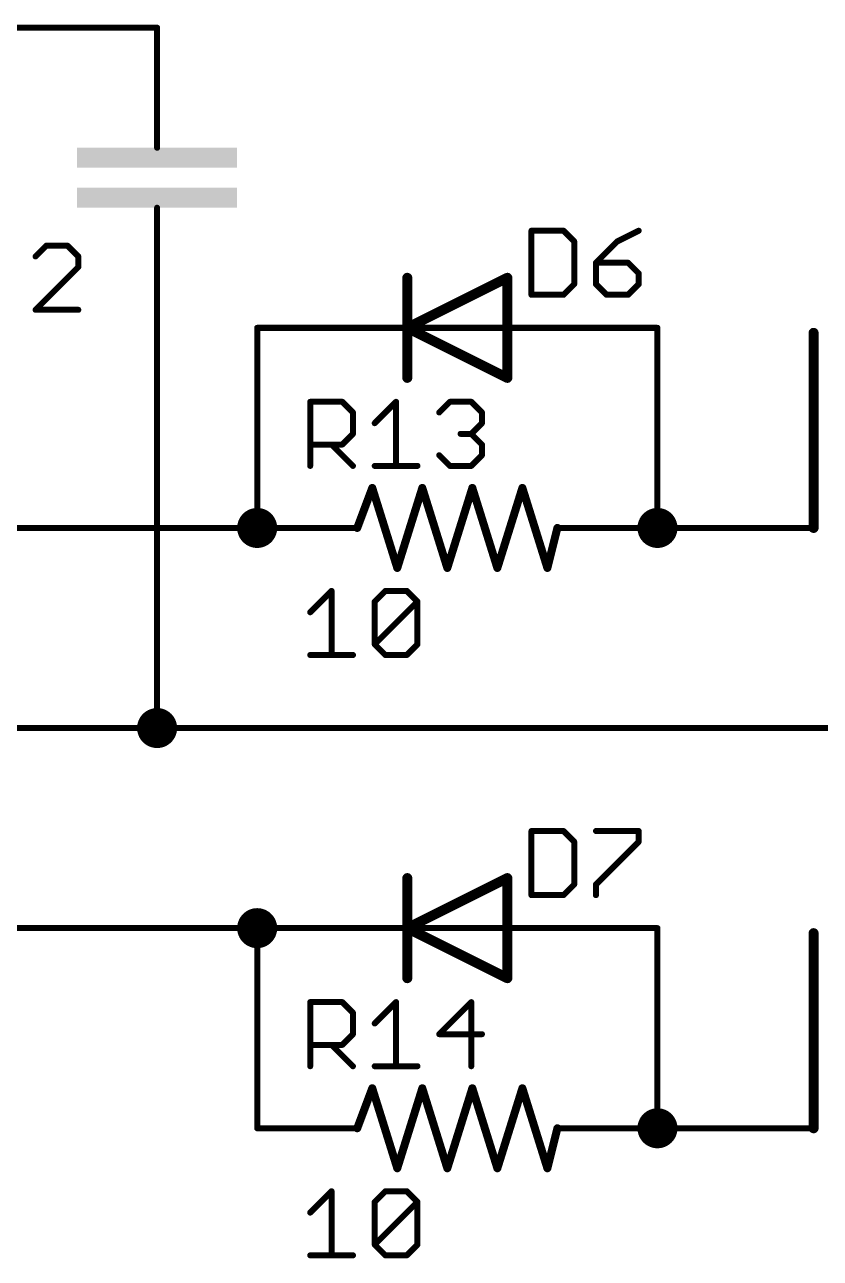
# Model space of a CAD drawing. Extents: x -40 to 215, y -109 to 87.
# Drawn here: x 118.56 to 138.75, y 47.5 to 78.82 of the extents above; entities that cross this region are included whole.
import ezdxf

# ---------------------------------------------------------------- set-up
doc = ezdxf.new("R2010")
doc.units = 0
for name, color, linetype in [('91', 94, 'CONTINUOUS'), ('94', 14, 'CONTINUOUS'), ('95', 251, 'CONTINUOUS'), ('96', 251, 'CONTINUOUS')]:
    doc.layers.add(name, color=color, linetype=linetype)

# ---------------------------------------------------------------- blocks, each defined once
blk = doc.blocks.new('RECT')
blk.add_solid([(-0.5, -0.5), (0.5, -0.5), (-0.5, 0.5), (0.5, 0.5)])

msp = doc.modelspace()

# ---------------------------------------------------------------- linework, layer by layer
at = {"layer": '91', "const_width": 0.1524}
for points in [[(116.84, 78.74), (121.92, 78.74)], [(121.92, 71.12), (121.92, 60.96)], [(124.46, 66.04), (124.46, 71.12)], [(127, 71.12), (124.46, 71.12)], [(134.62, 71.12), (132.08, 71.12)], [(134.62, 71.12), (134.62, 66.04)], [(116.84, 66.04), (124.46, 66.04)], [(137.16, 66.04), (134.62, 66.04)], [(116.84, 60.96), (121.92, 60.96)], [(121.92, 60.96), (142.24, 60.96)], [(124.46, 55.88), (116.84, 55.88)], [(124.46, 50.8), (124.46, 55.88)], [(124.46, 55.88), (127, 55.88)], [(132.08, 55.88), (134.62, 55.88)], [(134.62, 50.8), (134.62, 55.88)], [(137.16, 50.8), (134.62, 50.8)]]:
    msp.add_lwpolyline(points, dxfattribs=at)
at = {"layer": '91'}
for points, const_width in [([(121.92, 78.7019, 1), (121.92, 78.7781)], 0.0762), ([(121.9581, 71.12, 1), (121.8819, 71.12)], 0.0762), ([(124.4981, 71.12, 1), (124.4219, 71.12)], 0.0762), ([(124.46, 71.1581, 1), (124.46, 71.0819)], 0.0762), ([(127, 71.0819, 1), (127, 71.1581)], 0.0762), ([(132.08, 71.1581, 1), (132.08, 71.0819)], 0.0762), ([(134.6581, 71.12, 1), (134.5819, 71.12)], 0.0762), ([(134.62, 71.0819, 1), (134.62, 71.1581)], 0.0762), ([(124.46, 65.786, 1), (124.46, 66.294, 1), (124.46, 65.786)], 0.508), ([(134.62, 65.786, 1), (134.62, 66.294, 1), (134.62, 65.786)], 0.508), ([(124.46, 66.0019, 1), (124.46, 66.0781)], 0.0762), ([(134.62, 66.0781, 1), (134.62, 66.0019)], 0.0762), ([(137.16, 66.0019, 1), (137.16, 66.0781)], 0.0762), ([(124.4219, 66.04, 1), (124.4981, 66.04)], 0.0762), ([(134.5819, 66.04, 1), (134.6581, 66.04)], 0.0762), ([(121.92, 60.706, 1), (121.92, 61.214, 1), (121.92, 60.706)], 0.508), ([(121.92, 60.9981, 1), (121.92, 60.9219)], 0.0762), ([(121.8819, 60.96, 1), (121.9581, 60.96)], 0.0762), ([(121.92, 60.9219, 1), (121.92, 60.9981)], 0.0762), ([(124.46, 55.626, 1), (124.46, 56.134, 1), (124.46, 55.626)], 0.508), ([(124.4981, 55.88, 1), (124.4219, 55.88)], 0.0762), ([(124.46, 55.9181, 1), (124.46, 55.8419)], 0.0762), ([(124.46, 55.8419, 1), (124.46, 55.9181)], 0.0762), ([(127, 55.8419, 1), (127, 55.9181)], 0.0762), ([(132.08, 55.9181, 1), (132.08, 55.8419)], 0.0762), ([(134.6581, 55.88, 1), (134.5819, 55.88)], 0.0762), ([(134.62, 55.8419, 1), (134.62, 55.9181)], 0.0762), ([(134.62, 50.546, 1), (134.62, 51.054, 1), (134.62, 50.546)], 0.508), ([(124.4219, 50.8, 1), (124.4981, 50.8)], 0.0762), ([(134.62, 50.8381, 1), (134.62, 50.7619)], 0.0762), ([(134.5819, 50.8, 1), (134.6581, 50.8)], 0.0762), ([(137.16, 50.7619, 1), (137.16, 50.8381)], 0.0762)]:
    msp.add_lwpolyline(points, format="xyb", dxfattribs=dict(at, const_width=const_width))
at = {"layer": '94'}
for points, const_width in [([(121.92, 78.74), (121.92, 76.2)], 0.1524), ([(121.92, 76.2), (121.92, 75.692)], 0.1524), ([(121.92, 73.66), (121.92, 74.168)], 0.1524), ([(121.92, 71.12), (121.92, 73.66)], 0.1524), ([(130.81, 72.39), (128.27, 71.12)], 0.254), ([(128.27, 71.12), (128.27, 72.39)], 0.254), ([(130.81, 69.85), (130.81, 72.39)], 0.254), ([(127, 71.12), (129.54, 71.12)], 0.1524), ([(128.27, 71.12), (130.81, 69.85)], 0.254), ([(128.27, 69.85), (128.27, 71.12)], 0.254), ([(132.08, 71.12), (129.54, 71.12)], 0.1524), ([(138.5824, 70.993), (138.5824, 66.04)], 0.254), ([(127, 66.04), (127.381, 67.056)], 0.2032), ([(127.381, 67.056), (128.016, 65.024)], 0.2032), ([(128.016, 65.024), (128.651, 67.056)], 0.2032), ([(128.651, 67.056), (129.286, 65.024)], 0.2032), ([(129.286, 65.024), (129.921, 67.056)], 0.2032), ([(129.921, 67.056), (130.556, 65.024)], 0.2032), ([(130.556, 65.024), (131.191, 67.056)], 0.2032), ([(131.191, 67.056), (131.826, 65.024)], 0.2032), ([(124.46, 66.04), (127, 66.04)], 0.1524), ([(131.826, 65.024), (132.08, 66.04)], 0.2032), ([(134.62, 66.04), (132.08, 66.04)], 0.1524), ([(138.5824, 66.04), (137.16, 66.04)], 0.1524), ([(130.81, 57.15), (128.27, 55.88)], 0.254), ([(128.27, 55.88), (128.27, 57.15)], 0.254), ([(130.81, 54.61), (130.81, 57.15)], 0.254), ([(127, 55.88), (129.54, 55.88)], 0.1524), ([(128.27, 55.88), (130.81, 54.61)], 0.254), ([(128.27, 54.61), (128.27, 55.88)], 0.254), ([(132.08, 55.88), (129.54, 55.88)], 0.1524), ([(138.5824, 55.753), (138.5824, 50.8)], 0.254), ([(127, 50.8), (127.381, 51.816)], 0.2032), ([(127.381, 51.816), (128.016, 49.784)], 0.2032), ([(128.016, 49.784), (128.651, 51.816)], 0.2032), ([(128.651, 51.816), (129.286, 49.784)], 0.2032), ([(129.286, 49.784), (129.921, 51.816)], 0.2032), ([(129.921, 51.816), (130.556, 49.784)], 0.2032), ([(130.556, 49.784), (131.191, 51.816)], 0.2032), ([(131.191, 51.816), (131.826, 49.784)], 0.2032), ([(124.46, 50.8), (127, 50.8)], 0.1524), ([(131.826, 49.784), (132.08, 50.8)], 0.2032), ([(134.62, 50.8), (132.08, 50.8)], 0.1524), ([(138.5824, 50.8), (137.16, 50.8)], 0.1524)]:
    msp.add_lwpolyline(points, dxfattribs=dict(at, const_width=const_width))
for points, const_width in [([(121.9581, 78.74, 1), (121.8819, 78.74)], 0.0762), ([(121.9581, 76.2, 1), (121.8819, 76.2)], 0.0762), ([(121.8819, 76.2, 1), (121.9581, 76.2)], 0.0762), ([(121.8819, 75.692, 1), (121.9581, 75.692)], 0.0762), ([(121.9581, 74.168, 1), (121.8819, 74.168)], 0.0762), ([(121.9581, 73.66, 1), (121.8819, 73.66)], 0.0762), ([(121.8819, 73.66, 1), (121.9581, 73.66)], 0.0762), ([(128.3335, 72.39, 1), (128.2065, 72.39)], 0.127), ([(130.8735, 72.39, 1), (130.7465, 72.39)], 0.127), ([(130.8384, 72.3332, 1), (130.7816, 72.4468)], 0.127), ([(121.8819, 71.12, 1), (121.9581, 71.12)], 0.0762), ([(127, 71.1581, 1), (127, 71.0819)], 0.0762), ([(128.2984, 71.1768, 1), (128.2416, 71.0632)], 0.127), ([(128.3335, 71.12, 1), (128.2065, 71.12)], 0.127), ([(128.2416, 71.1768, 1), (128.2984, 71.0632)], 0.127), ([(128.2065, 71.12, 1), (128.3335, 71.12)], 0.127), ([(129.54, 71.1581, 1), (129.54, 71.0819)], 0.0762), ([(129.54, 71.0819, 1), (129.54, 71.1581)], 0.0762), ([(132.08, 71.0819, 1), (132.08, 71.1581)], 0.0762), ([(138.6459, 70.993, 1), (138.5189, 70.993)], 0.127), ([(128.2065, 69.85, 1), (128.3335, 69.85)], 0.127), ([(130.7465, 69.85, 1), (130.8735, 69.85)], 0.127), ([(130.7816, 69.7932, 1), (130.8384, 69.9068)], 0.127), ([(127.4295, 67.0712, 1), (127.3325, 67.0408)], 0.1016), ([(127.4286, 67.0382, 1), (127.3334, 67.0738)], 0.1016), ([(128.6995, 67.0712, 1), (128.6025, 67.0408)], 0.1016), ([(128.6995, 67.0408, 1), (128.6025, 67.0712)], 0.1016), ([(129.9695, 67.0712, 1), (129.8725, 67.0408)], 0.1016), ([(129.9695, 67.0408, 1), (129.8725, 67.0712)], 0.1016), ([(131.2395, 67.0712, 1), (131.1425, 67.0408)], 0.1016), ([(131.2395, 67.0408, 1), (131.1425, 67.0712)], 0.1016), ([(124.46, 66.0781, 1), (124.46, 66.0019)], 0.0762), ([(126.9524, 66.0578, 1), (127.0476, 66.0222)], 0.1016), ([(127, 66.0019, 1), (127, 66.0781)], 0.0762), ([(132.1293, 66.0277, 1), (132.0307, 66.0523)], 0.1016), ([(132.08, 66.0781, 1), (132.08, 66.0019)], 0.0762), ([(134.62, 66.0019, 1), (134.62, 66.0781)], 0.0762), ([(137.16, 66.0781, 1), (137.16, 66.0019)], 0.0762), ([(138.5189, 66.04, 1), (138.6459, 66.04)], 0.127), ([(138.5824, 66.0019, 1), (138.5824, 66.0781)], 0.0762), ([(127.9675, 65.0392, 1), (128.0645, 65.0088)], 0.1016), ([(127.9675, 65.0088, 1), (128.0645, 65.0392)], 0.1016), ([(129.2375, 65.0392, 1), (129.3345, 65.0088)], 0.1016), ([(129.2375, 65.0088, 1), (129.3345, 65.0392)], 0.1016), ([(130.5075, 65.0392, 1), (130.6045, 65.0088)], 0.1016), ([(130.5075, 65.0088, 1), (130.6045, 65.0392)], 0.1016), ([(131.7767, 65.0363, 1), (131.8753, 65.0117)], 0.1016), ([(131.7775, 65.0088, 1), (131.8745, 65.0392)], 0.1016), ([(128.3335, 57.15, 1), (128.2065, 57.15)], 0.127), ([(130.8735, 57.15, 1), (130.7465, 57.15)], 0.127), ([(130.8384, 57.0932, 1), (130.7816, 57.2068)], 0.127), ([(127, 55.9181, 1), (127, 55.8419)], 0.0762), ([(128.2984, 55.9368, 1), (128.2416, 55.8232)], 0.127), ([(128.3335, 55.88, 1), (128.2065, 55.88)], 0.127), ([(128.2416, 55.9368, 1), (128.2984, 55.8232)], 0.127), ([(128.2065, 55.88, 1), (128.3335, 55.88)], 0.127), ([(129.54, 55.9181, 1), (129.54, 55.8419)], 0.0762), ([(129.54, 55.8419, 1), (129.54, 55.9181)], 0.0762), ([(132.08, 55.8419, 1), (132.08, 55.9181)], 0.0762), ([(138.6459, 55.753, 1), (138.5189, 55.753)], 0.127), ([(128.2065, 54.61, 1), (128.3335, 54.61)], 0.127), ([(130.7465, 54.61, 1), (130.8735, 54.61)], 0.127), ([(130.7816, 54.5532, 1), (130.8384, 54.6668)], 0.127), ([(127.4295, 51.8312, 1), (127.3325, 51.8008)], 0.1016), ([(127.4286, 51.7982, 1), (127.3334, 51.8338)], 0.1016), ([(128.6995, 51.8312, 1), (128.6025, 51.8008)], 0.1016), ([(128.6995, 51.8008, 1), (128.6025, 51.8312)], 0.1016), ([(129.9695, 51.8312, 1), (129.8725, 51.8008)], 0.1016), ([(129.9695, 51.8008, 1), (129.8725, 51.8312)], 0.1016), ([(131.2395, 51.8312, 1), (131.1425, 51.8008)], 0.1016), ([(131.2395, 51.8008, 1), (131.1425, 51.8312)], 0.1016), ([(124.46, 50.8381, 1), (124.46, 50.7619)], 0.0762), ([(126.9524, 50.8178, 1), (127.0476, 50.7822)], 0.1016), ([(127, 50.7619, 1), (127, 50.8381)], 0.0762), ([(132.1293, 50.7877, 1), (132.0307, 50.8123)], 0.1016), ([(132.08, 50.8381, 1), (132.08, 50.7619)], 0.0762), ([(134.62, 50.7619, 1), (134.62, 50.8381)], 0.0762), ([(137.16, 50.8381, 1), (137.16, 50.7619)], 0.0762), ([(138.5189, 50.8, 1), (138.6459, 50.8)], 0.127), ([(138.5824, 50.7619, 1), (138.5824, 50.8381)], 0.0762), ([(127.9675, 49.7992, 1), (128.0645, 49.7688)], 0.1016), ([(127.9675, 49.7688, 1), (128.0645, 49.7992)], 0.1016), ([(129.2375, 49.7992, 1), (129.3345, 49.7688)], 0.1016), ([(129.2375, 49.7688, 1), (129.3345, 49.7992)], 0.1016), ([(130.5075, 49.7992, 1), (130.6045, 49.7688)], 0.1016), ([(130.5075, 49.7688, 1), (130.6045, 49.7992)], 0.1016), ([(131.7767, 49.7963, 1), (131.8753, 49.7717)], 0.1016), ([(131.7775, 49.7688, 1), (131.8745, 49.7992)], 0.1016)]:
    msp.add_lwpolyline(points, format="xyb", dxfattribs=dict(at, const_width=const_width))
at = {"layer": '95', "const_width": 0.1524}
for points in [[(131.4219, 73.5852), (131.4219, 71.9582)], [(132.2354, 73.5852), (131.4219, 73.5852)], [(132.5065, 73.314), (132.2354, 73.5852)], [(134.1437, 73.5852), (133.6014, 73.314)], [(132.5065, 72.2294), (132.5065, 73.314)], [(133.6014, 73.314), (133.059, 72.7717)], [(119.1062, 73.2042), (118.835, 72.933)], [(119.6485, 73.2042), (119.1062, 73.2042)], [(119.9197, 72.933), (119.6485, 73.2042)], [(119.9197, 72.6619), (119.9197, 72.933)], [(118.835, 71.5772), (119.9197, 72.6619)], [(133.059, 72.7717), (133.059, 72.2294)], [(133.8725, 72.7717), (133.059, 72.7717)], [(134.1437, 72.5005), (133.8725, 72.7717)], [(134.1437, 72.2294), (134.1437, 72.5005)], [(131.4219, 71.9582), (132.2354, 71.9582)], [(132.2354, 71.9582), (132.5065, 72.2294)], [(133.059, 72.2294), (133.3302, 71.9582)], [(133.3302, 71.9582), (133.8725, 71.9582)], [(133.8725, 71.9582), (134.1437, 72.2294)], [(119.9197, 71.5772), (118.835, 71.5772)], [(125.8062, 67.6148), (125.8062, 69.2418)], [(125.8062, 69.2418), (126.6197, 69.2418)], [(126.6197, 69.2418), (126.8909, 68.9706)], [(127.4434, 68.6995), (127.9857, 69.2418)], [(127.9857, 69.2418), (127.9857, 67.6148)], [(129.0805, 68.9706), (129.3517, 69.2418)], [(129.3517, 69.2418), (129.894, 69.2418)], [(129.894, 69.2418), (130.1652, 68.9706)], [(126.8909, 68.9706), (126.8909, 68.4283)], [(130.1652, 68.9706), (130.1652, 68.6995)], [(130.1652, 68.6995), (129.894, 68.4283)], [(126.8909, 68.4283), (126.6197, 68.1571)], [(129.894, 68.4283), (129.6228, 68.4283)], [(129.894, 68.4283), (130.1652, 68.1571)], [(126.6197, 68.1571), (125.8062, 68.1571)], [(126.3485, 68.1571), (126.8909, 67.6148)], [(129.3517, 67.6148), (129.0805, 67.886)], [(130.1652, 67.886), (129.894, 67.6148)], [(130.1652, 68.1571), (130.1652, 67.886)], [(127.4434, 67.6148), (128.528, 67.6148)], [(129.894, 67.6148), (129.3517, 67.6148)], [(131.4219, 58.3452), (131.4219, 56.7182)], [(132.2354, 58.3452), (131.4219, 58.3452)], [(132.5065, 58.074), (132.2354, 58.3452)], [(133.059, 58.3452), (134.1437, 58.3452)], [(134.1437, 58.3452), (134.1437, 58.074)], [(132.5065, 56.9894), (132.5065, 58.074)], [(134.1437, 58.074), (133.059, 56.9894)], [(132.2354, 56.7182), (132.5065, 56.9894)], [(133.059, 56.9894), (133.059, 56.7182)], [(131.4219, 56.7182), (132.2354, 56.7182)], [(125.8062, 52.3748), (125.8062, 54.0018)], [(125.8062, 54.0018), (126.6197, 54.0018)], [(126.6197, 54.0018), (126.8909, 53.7306)], [(127.4434, 53.4595), (127.9857, 54.0018)], [(127.9857, 54.0018), (127.9857, 52.3748)], [(129.894, 54.0018), (129.0805, 53.1883)], [(129.894, 52.3748), (129.894, 54.0018)], [(126.8909, 53.7306), (126.8909, 53.1883)], [(126.8909, 53.1883), (126.6197, 52.9171)], [(129.0805, 53.1883), (130.1652, 53.1883)], [(126.6197, 52.9171), (125.8062, 52.9171)], [(126.3485, 52.9171), (126.8909, 52.3748)], [(127.4434, 52.3748), (128.528, 52.3748)]]:
    msp.add_lwpolyline(points, dxfattribs=at)
at = {"layer": '95', "const_width": 0.0762}
for points in [[(131.46, 73.5852, 1), (131.3838, 73.5852)], [(131.4219, 73.6233, 1), (131.4219, 73.5471)], [(132.2623, 73.6121, 1), (132.2084, 73.5582)], [(132.2354, 73.5471, 1), (132.2354, 73.6233)], [(134.1607, 73.5511, 1), (134.1267, 73.6193)], [(132.5446, 73.314, 1), (132.4684, 73.314)], [(132.4796, 73.2871, 1), (132.5335, 73.341)], [(133.5843, 73.3481, 1), (133.6184, 73.2799)], [(133.6283, 73.2871, 1), (133.5744, 73.341)], [(118.8081, 72.96, 1), (118.862, 72.9061)], [(119.1062, 73.2423, 1), (119.1062, 73.1661)], [(119.1331, 73.1772, 1), (119.0793, 73.2311)], [(119.6755, 73.2311, 1), (119.6216, 73.1772)], [(119.6485, 73.1661, 1), (119.6485, 73.2423)], [(119.9578, 72.933, 1), (119.8816, 72.933)], [(119.8928, 72.9061, 1), (119.9466, 72.96)], [(119.8816, 72.6619, 1), (119.9578, 72.6619)], [(119.9466, 72.6349, 1), (119.8928, 72.6888)], [(133.0971, 72.7717, 1), (133.0209, 72.7717)], [(133.059, 72.8098, 1), (133.059, 72.7336)], [(133.0321, 72.7986, 1), (133.086, 72.7448)], [(133.8995, 72.7986, 1), (133.8456, 72.7448)], [(133.8725, 72.7336, 1), (133.8725, 72.8098)], [(134.1818, 72.5005, 1), (134.1056, 72.5005)], [(134.1168, 72.4736, 1), (134.1706, 72.5275)], [(131.4219, 71.9963, 1), (131.4219, 71.9201)], [(132.2354, 71.9201, 1), (132.2354, 71.9963)], [(132.4684, 72.2294, 1), (132.5446, 72.2294)], [(132.5335, 72.2024, 1), (132.4796, 72.2563)], [(133.086, 72.2563, 1), (133.0321, 72.2024)], [(133.0209, 72.2294, 1), (133.0971, 72.2294)], [(133.3302, 71.9963, 1), (133.3302, 71.9201)], [(133.8725, 71.9201, 1), (133.8725, 71.9963)], [(134.1056, 72.2294, 1), (134.1818, 72.2294)], [(134.1706, 72.2024, 1), (134.1168, 72.2563)], [(131.3838, 71.9582, 1), (131.46, 71.9582)], [(132.2084, 71.9851, 1), (132.2623, 71.9313)], [(133.3033, 71.9313, 1), (133.3571, 71.9851)], [(133.8456, 71.9851, 1), (133.8995, 71.9313)], [(118.835, 71.6153, 1), (118.835, 71.5391)], [(118.8081, 71.6041, 1), (118.862, 71.5503)], [(119.9197, 71.5391, 1), (119.9197, 71.6153)], [(125.8443, 69.2418, 1), (125.7681, 69.2418)], [(125.8062, 69.2799, 1), (125.8062, 69.2037)], [(126.6466, 69.2687, 1), (126.5928, 69.2148)], [(126.6197, 69.2037, 1), (126.6197, 69.2799)], [(128.0238, 69.2418, 1), (127.9476, 69.2418)], [(128.0126, 69.2148, 1), (127.9587, 69.2687)], [(129.3517, 69.2799, 1), (129.3517, 69.2037)], [(129.3786, 69.2148, 1), (129.3247, 69.2687)], [(129.9209, 69.2687, 1), (129.8671, 69.2148)], [(129.894, 69.2037, 1), (129.894, 69.2799)], [(126.929, 68.9706, 1), (126.8528, 68.9706)], [(126.8639, 68.9437, 1), (126.9178, 68.9976)], [(129.0536, 68.9976, 1), (129.1075, 68.9437)], [(130.2033, 68.9706, 1), (130.1271, 68.9706)], [(130.1382, 68.9437, 1), (130.1921, 68.9976)], [(127.4164, 68.7264, 1), (127.4703, 68.6725)], [(130.1271, 68.6995, 1), (130.2033, 68.6995)], [(130.1921, 68.6725, 1), (130.1382, 68.7264)], [(126.8528, 68.4283, 1), (126.929, 68.4283)], [(126.9178, 68.4014, 1), (126.8639, 68.4552)], [(129.6228, 68.4664, 1), (129.6228, 68.3902)], [(129.9209, 68.4552, 1), (129.8671, 68.4014)], [(129.8671, 68.4552, 1), (129.9209, 68.4014)], [(129.894, 68.3902, 1), (129.894, 68.4664)], [(125.8062, 68.1952, 1), (125.8062, 68.119)], [(126.3755, 68.1841, 1), (126.3216, 68.1302)], [(126.5928, 68.1841, 1), (126.6466, 68.1302)], [(126.6197, 68.119, 1), (126.6197, 68.1952)], [(129.1075, 67.9129, 1), (129.0536, 67.859)], [(130.2033, 68.1571, 1), (130.1271, 68.1571)], [(130.1382, 68.1302, 1), (130.1921, 68.1841)], [(130.1921, 67.859, 1), (130.1382, 67.9129)], [(125.7681, 67.6148, 1), (125.8443, 67.6148)], [(126.8639, 67.5879, 1), (126.9178, 67.6417)], [(127.4434, 67.6529, 1), (127.4434, 67.5767)], [(127.9476, 67.6148, 1), (128.0238, 67.6148)], [(128.528, 67.5767, 1), (128.528, 67.6529)], [(129.3517, 67.6529, 1), (129.3517, 67.5767)], [(129.3247, 67.5879, 1), (129.3786, 67.6417)], [(129.8671, 67.6417, 1), (129.9209, 67.5879)], [(129.894, 67.5767, 1), (129.894, 67.6529)], [(130.1271, 67.886, 1), (130.2033, 67.886)], [(131.46, 58.3452, 1), (131.3838, 58.3452)], [(131.4219, 58.3833, 1), (131.4219, 58.3071)], [(132.2623, 58.3721, 1), (132.2084, 58.3182)], [(132.2354, 58.3071, 1), (132.2354, 58.3833)], [(133.059, 58.3833, 1), (133.059, 58.3071)], [(134.1818, 58.3452, 1), (134.1056, 58.3452)], [(134.1437, 58.3071, 1), (134.1437, 58.3833)], [(132.5446, 58.074, 1), (132.4684, 58.074)], [(132.4796, 58.0471, 1), (132.5335, 58.101)], [(134.1056, 58.074, 1), (134.1818, 58.074)], [(134.1706, 58.0471, 1), (134.1168, 58.101)], [(132.4684, 56.9894, 1), (132.5446, 56.9894)], [(132.5335, 56.9624, 1), (132.4796, 57.0163)], [(133.0971, 56.9894, 1), (133.0209, 56.9894)], [(133.0321, 57.0163, 1), (133.086, 56.9624)], [(131.4219, 56.7563, 1), (131.4219, 56.6801)], [(131.3838, 56.7182, 1), (131.46, 56.7182)], [(132.2084, 56.7451, 1), (132.2623, 56.6913)], [(132.2354, 56.6801, 1), (132.2354, 56.7563)], [(133.0209, 56.7182, 1), (133.0971, 56.7182)], [(125.8443, 54.0018, 1), (125.7681, 54.0018)], [(125.8062, 54.0399, 1), (125.8062, 53.9637)], [(126.6466, 54.0287, 1), (126.5928, 53.9748)], [(126.6197, 53.9637, 1), (126.6197, 54.0399)], [(128.0238, 54.0018, 1), (127.9476, 54.0018)], [(128.0126, 53.9748, 1), (127.9587, 54.0287)], [(129.9321, 54.0018, 1), (129.8559, 54.0018)], [(129.9209, 53.9748, 1), (129.8671, 54.0287)], [(126.929, 53.7306, 1), (126.8528, 53.7306)], [(126.8639, 53.7037, 1), (126.9178, 53.7576)], [(126.9178, 53.1614, 1), (126.8639, 53.2152)], [(127.4164, 53.4864, 1), (127.4703, 53.4325)], [(129.0805, 53.2264, 1), (129.0805, 53.1502)], [(129.0536, 53.2152, 1), (129.1075, 53.1614)], [(130.1652, 53.1502, 1), (130.1652, 53.2264)], [(125.8062, 52.9552, 1), (125.8062, 52.879)], [(126.3755, 52.9441, 1), (126.3216, 52.8902)], [(126.5928, 52.9441, 1), (126.6466, 52.8902)], [(126.6197, 52.879, 1), (126.6197, 52.9552)], [(126.8528, 53.1883, 1), (126.929, 53.1883)], [(125.7681, 52.3748, 1), (125.8443, 52.3748)], [(126.8639, 52.3479, 1), (126.9178, 52.4017)], [(127.4434, 52.4129, 1), (127.4434, 52.3367)], [(127.9476, 52.3748, 1), (128.0238, 52.3748)], [(128.528, 52.3367, 1), (128.528, 52.4129)], [(129.8559, 52.3748, 1), (129.9321, 52.3748)]]:
    msp.add_lwpolyline(points, format="xyb", dxfattribs=at)
at = {"layer": '96', "const_width": 0.1524}
for points in [[(125.8062, 63.8989), (126.3485, 64.4412)], [(126.3485, 64.4412), (126.3485, 62.8142)], [(127.4434, 64.17), (127.7145, 64.4412)], [(127.7145, 64.4412), (128.2569, 64.4412)], [(128.2569, 64.4412), (128.528, 64.17)], [(127.4434, 63.0854), (127.4434, 64.17)], [(127.4434, 63.0854), (128.528, 64.17)], [(128.528, 64.17), (128.528, 63.0854)], [(127.7145, 62.8142), (127.4434, 63.0854)], [(128.528, 63.0854), (128.2569, 62.8142)], [(125.8062, 62.8142), (126.8909, 62.8142)], [(128.2569, 62.8142), (127.7145, 62.8142)], [(125.8062, 48.6589), (126.3485, 49.2012)], [(126.3485, 49.2012), (126.3485, 47.5742)], [(127.4434, 48.93), (127.7145, 49.2012)], [(127.7145, 49.2012), (128.2569, 49.2012)], [(128.2569, 49.2012), (128.528, 48.93)], [(127.4434, 47.8454), (127.4434, 48.93)], [(127.4434, 47.8454), (128.528, 48.93)], [(128.528, 48.93), (128.528, 47.8454)], [(127.7145, 47.5742), (127.4434, 47.8454)], [(128.528, 47.8454), (128.2569, 47.5742)], [(125.8062, 47.5742), (126.8909, 47.5742)], [(128.2569, 47.5742), (127.7145, 47.5742)]]:
    msp.add_lwpolyline(points, dxfattribs=at)
at = {"layer": '96', "const_width": 0.0762}
for points in [[(126.3866, 64.4412, 1), (126.3104, 64.4412)], [(126.3755, 64.4142, 1), (126.3216, 64.4681)], [(127.7145, 64.4793, 1), (127.7145, 64.4031)], [(127.7415, 64.4142, 1), (127.6876, 64.4681)], [(128.2838, 64.4681, 1), (128.2299, 64.4142)], [(128.2569, 64.4031, 1), (128.2569, 64.4793)], [(127.4164, 64.197, 1), (127.4703, 64.1431)], [(127.4815, 64.17, 1), (127.4053, 64.17)], [(128.5661, 64.17, 1), (128.4899, 64.17)], [(128.555, 64.1431, 1), (128.5011, 64.197)], [(128.5011, 64.1431, 1), (128.555, 64.197)], [(125.7793, 63.9258, 1), (125.8331, 63.8719)], [(127.4703, 63.1123, 1), (127.4164, 63.0584)], [(127.4164, 63.1123, 1), (127.4703, 63.0584)], [(127.4053, 63.0854, 1), (127.4815, 63.0854)], [(128.4899, 63.0854, 1), (128.5661, 63.0854)], [(128.555, 63.0584, 1), (128.5011, 63.1123)], [(125.8062, 62.8523, 1), (125.8062, 62.7761)], [(126.3104, 62.8142, 1), (126.3866, 62.8142)], [(126.8909, 62.7761, 1), (126.8909, 62.8523)], [(127.7145, 62.8523, 1), (127.7145, 62.7761)], [(127.6876, 62.7873, 1), (127.7415, 62.8411)], [(128.2299, 62.8411, 1), (128.2838, 62.7873)], [(128.2569, 62.7761, 1), (128.2569, 62.8523)], [(126.3866, 49.2012, 1), (126.3104, 49.2012)], [(126.3755, 49.1742, 1), (126.3216, 49.2281)], [(127.7145, 49.2393, 1), (127.7145, 49.1631)], [(127.7415, 49.1742, 1), (127.6876, 49.2281)], [(128.2838, 49.2281, 1), (128.2299, 49.1742)], [(128.2569, 49.1631, 1), (128.2569, 49.2393)], [(127.4164, 48.957, 1), (127.4703, 48.9031)], [(127.4815, 48.93, 1), (127.4053, 48.93)], [(128.5661, 48.93, 1), (128.4899, 48.93)], [(128.555, 48.9031, 1), (128.5011, 48.957)], [(128.5011, 48.9031, 1), (128.555, 48.957)], [(125.7793, 48.6858, 1), (125.8331, 48.6319)], [(127.4703, 47.8723, 1), (127.4164, 47.8184)], [(128.555, 47.8184, 1), (128.5011, 47.8723)], [(125.8062, 47.6123, 1), (125.8062, 47.5361)], [(126.3104, 47.5742, 1), (126.3866, 47.5742)], [(126.8909, 47.5361, 1), (126.8909, 47.6123)], [(127.4164, 47.8723, 1), (127.4703, 47.8184)], [(127.4053, 47.8454, 1), (127.4815, 47.8454)], [(127.7145, 47.6123, 1), (127.7145, 47.5361)], [(127.6876, 47.5473, 1), (127.7415, 47.6011)], [(128.2299, 47.6011, 1), (128.2838, 47.5473)], [(128.2569, 47.5361, 1), (128.2569, 47.6123)], [(128.4899, 47.8454, 1), (128.5661, 47.8454)]]:
    msp.add_lwpolyline(points, format="xyb", dxfattribs=at)

# ---------------------------------------------------------------- block references
at = {"layer": '94', "xscale": 4.064, "yscale": 0.508, "rotation": 180}
for p in [(121.92, 75.438), (121.92, 74.422)]:
    msp.add_blockref('RECT', p, dxfattribs=at)

doc.saveas('drawing.dxf')
